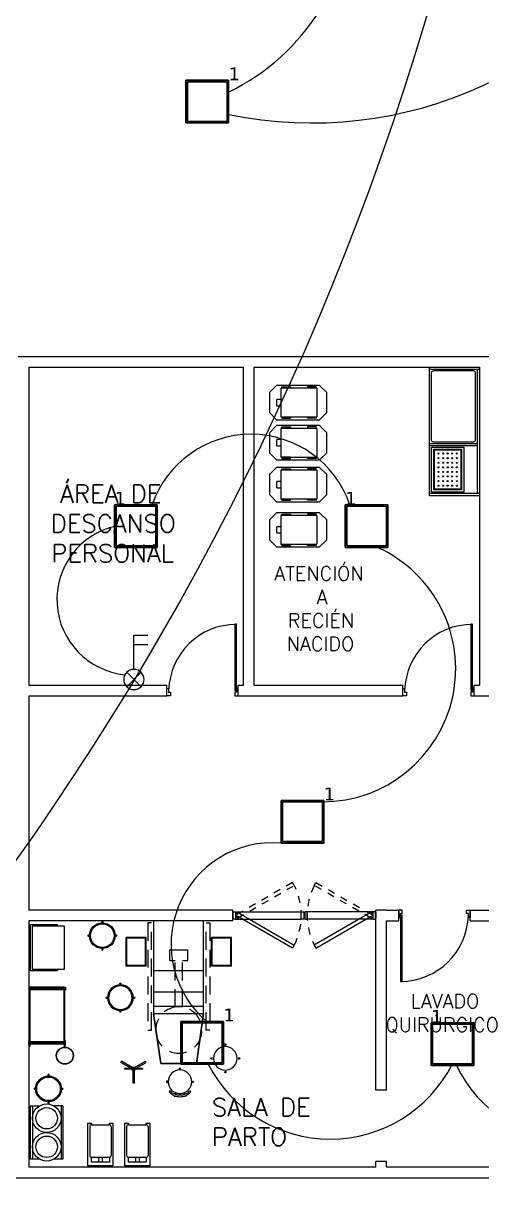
# Model space of a CAD drawing. Header units: metres. Extents: x -39 to 21688, y -24 to 9022.
# Drawn here: x 55.44 to 61.84, y -0.29 to 16.16 of the extents above; entities that cross this region are included whole.
import ezdxf

# ---------------------------------------------------------------- set-up
doc = ezdxf.new("R2010")
doc.units = ezdxf.units.M
doc.header["$MEASUREMENT"] = 0
for name, pattern in [('HIDDEN', [0.375, 0.25, -0.125]), ('HIDDEN2', [4.7625, 3.175, -1.5875]), ('HIDDEN4', [0.09375, 0.0625, -0.03125])]:
    doc.linetypes.add(name, pattern=pattern)
for name, color, linetype in [('AN-TEXTO', 3, 'Continuous'), ('AR-MOBILIRIO', 1, 'Continuous'), ('AR-MUROS', 6, 'Continuous'), ('AR-PUERTAS', 2, 'Continuous'), ('AR-VENTANAS', 2, 'Continuous'), ('E-quip', 2, 'Continuous'), ('MOBILIARIO', 42, 'Continuous'), ('PISOS', 1, 'Continuous')]:
    doc.layers.add(name, color=color, linetype=linetype)
doc.layers.add('DLX_TERR_LUM', color=7, linetype='Continuous', true_color=0xffd400)
doc.layers.add('DLX_TERR_LUMKEY_IDX', color=7, linetype='Continuous', true_color=0x969696)
doc.styles.add('REGULAR-2.5', font='romans.shx', dxfattribs={"height": 2.5})
doc.styles.add('TableTextStyle', font='')
doc.styles.get('TableTextStyle').set_extended_font_data('VERDANA.TTF')

# ---------------------------------------------------------------- blocks, each defined once
blk = doc.blocks.new('BANCO')
for p, q in [((-0.077, 0.196), (-0.078, 0.2)), ((-0.061, 0.153), (-0.07, 0.177)), ((-0.052, 0.157), (-0.06, 0.18)), ((-0.01, 0.165), (-0.01, 0.19)), ((0.01, 0.165), (0.01, 0.19)), ((0.052, 0.157), (0.06, 0.18)), ((0.061, 0.153), (0.07, 0.177)), ((0.077, 0.196), (0.078, 0.2))]:
    blk.add_line(p, q)
blk.add_lwpolyline([(0.148, 0.148, -1), (0.134, 0.134, 0.414214), (-0.134, 0.134, -1), (-0.148, 0.148, -0.414214)], format="xyb", close=True)
for points in [[(-0.067, 0.199), (-0.069, 0.204)], [(0.067, 0.199), (0.069, 0.204)]]:
    blk.add_lwpolyline(points)
for points in [[(-0.165, -0.01), (-0.18, -0.01, -1), (-0.18, 0.01), (-0.165, 0.01)], [(0.165, -0.01), (0.18, -0.01, 1), (0.18, 0.01), (0.165, 0.01)], [(0.01, -0.165), (0.01, -0.18, -1), (-0.01, -0.18), (-0.01, -0.165)]]:
    blk.add_lwpolyline(points, format="xyb")
blk.add_circle((0, 0), 0.165)
for centre, start, end in [((-0.074, 0.202), 19.3489, 200.6511), ((0.074, 0.202), 339.3489, 160.6511)]:
    blk.add_arc(centre, 0.005, start, end)
blk = doc.blocks.new('A$C3A8F5B63')
at = {"layer": 'AR-MOBILIRIO', "linetype": 'HIDDEN'}
for p, q in [((0.421, 2.447, -0.799), (0.421, 0.947, -0.799)), ((0.471, 2.447, -0.799), (0.421, 2.447, -0.799)), ((0.471, 0.947, -0.799), (0.471, 2.447, -0.799)), ((1.235, 0.947, -0.799), (1.235, 2.447, -0.799)), ((1.235, 2.447, -0.799), (1.285, 2.447, -0.799)), ((1.285, 2.447, -0.799), (1.285, 0.947, -0.799)), ((0.728, 1.922, -0.799), (0.728, 2.072, -0.799)), ((0.978, 2.072, -0.799), (0.728, 2.072, -0.799)), ((0.978, 1.922, -0.799), (0.978, 2.072, -0.799)), ((0.803, 1.922, -0.799), (0.728, 1.922, -0.799)), ((0.803, 1.268, -0.799), (0.803, 1.922, -0.799)), ((0.978, 1.922, -0.799), (0.903, 1.922, -0.799)), ((0.903, 1.268, -0.799), (0.903, 1.922, -0.799)), ((0.421, 0.947, -0.799), (0.471, 0.947, -0.799)), ((1.285, 0.947, -0.799), (1.235, 0.947, -0.799))]:
    blk.add_line(p, q, dxfattribs=at)
at = {"layer": 'AR-MOBILIRIO'}
for p, q in [((0.117, 2.243, -0.799), (0.397, 2.243, -0.799)), ((0.117, 1.843, -0.799), (0.117, 2.243, -0.799)), ((0.127, 2.233, -0.799), (0.387, 2.233, -0.799)), ((0.127, 1.853, -0.799), (0.127, 2.233, -0.799)), ((0.387, 1.853, -0.799), (0.387, 2.233, -0.799)), ((0.397, 1.843, -0.799), (0.397, 2.243, -0.799)), ((1.309, 2.242, -0.799), (1.589, 2.242, -0.799)), ((1.309, 1.842, -0.799), (1.309, 2.242, -0.799)), ((1.319, 2.232, -0.799), (1.579, 2.232, -0.799)), ((1.319, 1.852, -0.799), (1.319, 2.232, -0.799)), ((1.579, 1.852, -0.799), (1.579, 2.232, -0.799)), ((1.589, 1.842, -0.799), (1.589, 2.242, -0.799)), ((0.117, 1.843, -0.799), (0.397, 1.843, -0.799)), ((0.127, 1.853, -0.799), (0.387, 1.853, -0.799)), ((1.309, 1.842, -0.799), (1.589, 1.842, -0.799)), ((1.319, 1.852, -0.799), (1.579, 1.852, -0.799)), ((0.506, 1.777, -0.799), (1.205, 1.777, -0.799)), ((1.662, 1.595, -0.799), (1.662, 1.58, -0.799)), ((1.677, 1.595, -0.799), (1.677, 1.58, -0.799)), ((0.506, 1.477, -0.799), (1.205, 1.477, -0.799)), ((1.489, 1.408, -0.799), (1.474, 1.408, -0.799)), ((1.489, 1.393, -0.799), (1.474, 1.393, -0.799)), ((1.864, 1.408, -0.799), (1.849, 1.408, -0.799)), ((1.864, 1.393, -0.799), (1.849, 1.393, -0.799)), ((0.506, 1.277, -0.799), (1.205, 1.277, -0.799)), ((1.662, 1.22, -0.799), (1.662, 1.205, -0.799)), ((1.677, 1.22, -0.799), (1.677, 1.205, -0.799)), ((0.195, 0.746, -0.799), (0.195, 0.731, -0.799)), ((0.21, 0.746, -0.799), (0.21, 0.731, -0.799)), ((0.023, 0.559, -0.799), (0.008, 0.559, -0.799)), ((0.023, 0.544, -0.799), (0.008, 0.544, -0.799)), ((0.397, 0.559, -0.799), (0.382, 0.559, -0.799)), ((0.397, 0.544, -0.799), (0.382, 0.544, -0.799)), ((1.309, 0.494), (1.319, 0.512)), ((1.46, 0.407), (1.309, 0.494)), ((1.47, 0.425), (1.319, 0.512)), ((1.505, 0.425), (1.655, 0.512)), ((1.515, 0.407), (1.665, 0.494)), ((1.665, 0.494), (1.655, 0.512)), ((0.195, 0.372, -0.799), (0.195, 0.357, -0.799)), ((0.21, 0.372, -0.799), (0.21, 0.357, -0.799)), ((1.362, 0.409), (1.612, 0.409)), ((1.362, 0.409), (1.362, 0.399)), ((1.362, 0.399), (1.612, 0.399)), ((1.47, 0.425), (1.46, 0.407)), ((1.46, 0.407), (1.477, 0.377)), ((1.47, 0.425), (1.505, 0.425)), ((1.497, 0.377), (1.477, 0.377)), ((1.477, 0.377), (1.477, 0.204)), ((1.497, 0.377), (1.515, 0.407)), ((1.497, 0.377), (1.497, 0.204)), ((1.505, 0.425), (1.515, 0.407)), ((1.612, 0.409), (1.612, 0.399)), ((1.477, 0.204), (1.497, 0.204))]:
    blk.add_line(p, q, dxfattribs=at)
for centre, radius in [((1.669, 1.4, -0.799), 0.18), ((1.669, 1.4, -0.799), 0.165), ((0.203, 0.551, -0.799), 0.165), ((1.487, 0.403), 0.01)]:
    blk.add_circle(centre, radius, dxfattribs=at)
at = {"layer": 'AR-MOBILIRIO', "linetype": 'HIDDEN'}
blk.add_circle((0.853, 0.947, -0.799), 0.325, dxfattribs=at)
at = {"layer": 'AR-MOBILIRIO'}
for centre, start, end in [((1.669, 1.595, -0.799), 358.8979, 181.1021), ((1.474, 1.4, -0.799), 88.8979, 271.1021), ((1.864, 1.4, -0.799), 268.8979, 91.1021), ((1.669, 1.205, -0.799), 178.8979, 1.1021), ((0.203, 0.746, -0.799), 358.8979, 181.1021), ((0.008, 0.551, -0.799), 88.8979, 271.1021), ((0.398, 0.551, -0.799), 268.8979, 91.1021), ((0.203, 0.356, -0.799), 178.8979, 1.1021)]:
    blk.add_arc(centre, 0.0075, start, end, dxfattribs=at)
for points in [[(1.205, 1.178), (0.506, 1.178), (0.506, 2.476), (1.205, 2.476)], [(0.606, 0.478, 0.499), (0.606, 0.478, 0.4), (0.506, 1.178), (0.506, 1.178, 0.1)], [(1.105, 0.478, 0.499), (1.105, 0.478, 0.4), (1.205, 1.178), (1.205, 1.178, 0.1)], [(1.105, 0.478, 0.499), (0.606, 0.478, 0.499), (0.606, 0.478, 0.4), (1.105, 0.478, 0.4)]]:
    blk.add_3dface(points, dxfattribs=at)
at = {"layer": 'AR-MOBILIRIO', "rotation": 180}
blk.add_blockref('BANCO', (0.837, 0.224, -0.799), dxfattribs=at)
blk = doc.blocks.new('A$C02926235')
at = {"layer": 'AR-MOBILIRIO'}
for p, q in [((1.02, 3.537), (1.02, 3.522)), ((1.035, 3.537), (1.035, 3.522)), ((0.848, 3.35), (0.832, 3.35)), ((0.848, 3.335), (0.832, 3.335)), ((1.222, 3.35), (1.207, 3.35)), ((1.222, 3.335), (1.207, 3.335)), ((1.02, 3.162), (1.02, 3.147)), ((1.035, 3.162), (1.035, 3.147)), ((0.49, 2.623), (0.02, 2.623)), ((0.49, 2.613), (0.02, 2.613)), ((0.49, 1.833), (0.02, 1.833)), ((0.49, 1.823), (0.02, 1.823)), ((0.266, 1.393), (0.266, 1.378)), ((0.281, 1.393), (0.281, 1.378)), ((0.079, 1.206), (0.094, 1.206)), ((0.079, 1.191), (0.094, 1.191)), ((0.454, 1.206), (0.469, 1.206)), ((0.454, 1.191), (0.469, 1.191)), ((0.266, 1.019), (0.266, 1.004)), ((0.281, 1.019), (0.281, 1.004)), ((0.049, 0.962), (0.049, 0.212)), ((0.474, 0.962), (0.346, 0.962)), ((0.449, 0.962), (0.449, 0.212)), ((0.474, 0.962), (0.474, 0.212)), ((1.15, 0.67), (1.15, 0.265)), ((1.666, 0.67), (1.666, 0.265)), ((0.474, 0.212), (0.346, 0.212)), ((0.975, 0.24), (0.975, 0.17)), ((1.025, 0.24), (1.025, 0.17)), ((1.491, 0.24), (1.491, 0.17)), ((1.541, 0.24), (1.541, 0.17))]:
    blk.add_line(p, q, dxfattribs=at)
for points in [[(0.397, 2.873), (0.397, 2.848), (0.022, 2.848), (0.022, 3.498), (0.397, 3.498), (0.397, 3.473)], [(0, 2.578), (0.01, 2.578), (0.01, 2.598), (0.02, 2.598), (0.02, 2.623), (0, 2.623), (0, 2.578)], [(0.51, 2.578), (0.5, 2.578), (0.5, 2.598), (0.49, 2.598), (0.49, 2.623), (0.51, 2.623), (0.51, 2.578)], [(0, 1.868), (0.01, 1.868), (0.01, 1.848), (0.02, 1.848), (0.02, 1.813), (0, 1.813), (0, 1.868)], [(0.015, 1.813), (0.015, 1.793), (0.005, 1.793), (0.005, 1.813)], [(0.51, 1.868), (0.5, 1.868), (0.5, 1.848), (0.49, 1.848), (0.49, 1.813), (0.51, 1.813), (0.51, 1.868)], [(0.495, 1.813), (0.495, 1.793), (0.505, 1.793), (0.505, 1.813)], [(0.152, 0.212), (0.024, 0.212), (0.024, 0.962), (0.152, 0.962)]]:
    blk.add_lwpolyline(points, dxfattribs=at)
for points in [[(0.047, 3.473), (0.047, 2.873), (0.497, 2.873), (0.497, 3.473)], [(0.01, 2.598), (0.5, 2.598), (0.5, 1.848), (0.01, 1.848)], [(0.02, 2.588), (0.49, 2.588), (0.49, 1.858), (0.02, 1.858)], [(0.825, 0.12), (0.825, 0.72), (0.875, 0.72), (0.875, 0.695), (1.125, 0.695), (1.125, 0.72), (1.175, 0.72), (1.175, 0.12)], [(1.341, 0.12), (1.341, 0.72), (1.391, 0.72), (1.391, 0.695), (1.641, 0.695), (1.641, 0.72), (1.691, 0.72), (1.691, 0.12)], [(0.875, 0.17), (0.875, 0.24), (1.125, 0.24), (1.125, 0.17)], [(1.391, 0.17), (1.391, 0.24), (1.641, 0.24), (1.641, 0.17)]]:
    blk.add_lwpolyline(points, close=True, dxfattribs=at)
for points in [[(0.875, 0.695, 0.414214), (0.85, 0.67), (0.85, 0.265, 0.414214), (0.875, 0.24)], [(1.391, 0.695, 0.414214), (1.366, 0.67), (1.366, 0.265, 0.414214), (1.391, 0.24)]]:
    blk.add_lwpolyline(points, format="xyb", dxfattribs=at)
for centre, radius in [((1.027, 3.342), 0.18), ((1.027, 3.342), 0.165), ((0.503, 1.663), 0.12), ((0.503, 1.663), 0.115), ((0.274, 1.198), 0.18), ((0.274, 1.198), 0.165), ((0.249, 0.787), 0.2), ((0.249, 0.787), 0.15), ((0.249, 0.387), 0.2), ((0.249, 0.387), 0.15)]:
    blk.add_circle(centre, radius, dxfattribs=at)
for centre, radius, start, end in [((1.027, 3.537), 0.0075, 358.8979, 181.1021), ((0.832, 3.342), 0.0075, 88.8979, 271.1021), ((1.222, 3.342), 0.0075, 268.8979, 91.1021), ((1.027, 3.147), 0.0075, 178.8979, 1.1021), ((0.274, 1.393), 0.0075, 358.8979, 181.1021), ((0.079, 1.198), 0.0075, 88.8979, 271.1021), ((0.469, 1.198), 0.0075, 268.8979, 91.1021), ((0.274, 1.003), 0.0075, 178.8979, 1.1021), ((1.125, 0.67), 0.025, 0, 90), ((1.641, 0.67), 0.025, 0, 90), ((1.125, 0.265), 0.025, 270, 0), ((1.641, 0.265), 0.025, 270, 0)]:
    blk.add_arc(centre, radius, start, end, dxfattribs=at)
blk = doc.blocks.new('AR-PUERTA 1')
at = {"layer": 'AR-PUERTAS', "linetype": 'Continuous'}
for points in [[(0.954, 0.033), (0.954, 0.958), (0.929, 0.958), (0.929, 0.033)], [(0.004, 0.058), (0.004, 0.008), (0.029, 0.008), (0.029, -0.042), (-0.021, -0.042), (-0.021, 0.058)], [(0.929, 0.008), (0.929, -0.042), (0.979, -0.042), (0.979, 0.058), (0.954, 0.058), (0.954, 0.008)]]:
    blk.add_lwpolyline(points, close=True, dxfattribs=at)
blk.add_arc((0.954, 0.008), 0.949, 89.9989, 178.4932, dxfattribs=at)
blk = doc.blocks.new('A$C50123A65')
at = {"layer": 'AR-MOBILIRIO', "linetype": 'Continuous'}
for p, q in [((0.1, 0.48), (0, 0.38)), ((0, 0.1), (0, 0.38)), ((0.1, 0.48), (0.7, 0.48)), ((0.136, 0.44), (0.136, 0.04)), ((0.136, 0.44), (0.64, 0.44)), ((0.136, 0.38), (0.136, 0.1)), ((0.148, 0.46), (0.268, 0.46)), ((0.148, 0.444), (0.148, 0.46)), ((0.268, 0.444), (0.148, 0.444)), ((0.268, 0.46), (0.268, 0.444)), ((0.628, 0.46), (0.508, 0.46)), ((0.508, 0.46), (0.508, 0.444)), ((0.508, 0.444), (0.628, 0.444)), ((0.628, 0.444), (0.628, 0.46)), ((0.64, 0.44), (0.64, 0.04)), ((0.8, 0.38), (0.7, 0.48)), ((0.8, 0.38), (0.8, 0.1)), ((0.64, 0.284), (0.696, 0.284)), ((0.696, 0.196), (0.64, 0.196)), ((0.696, 0.196), (0.696, 0.284)), ((0.1, 0), (0, 0.1)), ((0.64, 0.04), (0.136, 0.04)), ((0.268, 0.036), (0.148, 0.036)), ((0.148, 0.036), (0.148, 0.02)), ((0.148, 0.02), (0.268, 0.02)), ((0.268, 0.02), (0.268, 0.036)), ((0.508, 0.036), (0.628, 0.036)), ((0.508, 0.02), (0.508, 0.036)), ((0.628, 0.02), (0.508, 0.02)), ((0.628, 0.036), (0.628, 0.02)), ((0.8, 0.1), (0.7, 0)), ((0.7, 0), (0.1, 0))]:
    blk.add_line(p, q, dxfattribs=at)
blk = doc.blocks.new('A$C23982E2D')
at = {"layer": 'MOBILIARIO'}
for p, q in [((0, 1.77), (0.7, 1.77)), ((0.03, 0.03), (0.03, 1.77)), ((0.7, 1.1), (0.03, 1.1)), ((0.7, 1.07), (0.03, 1.07)), ((0.7, 0.03), (0, 0.03))]:
    blk.add_line(p, q, dxfattribs=at)
for points in [[(0, 0), (0, 1.8), (0.7, 1.8), (0.7, 0)], [(0.22, 1.75), (0.67, 1.75), (0.67, 1.12), (0.22, 1.12)], [(0.64, 1.15), (0.25, 1.15), (0.25, 1.72), (0.64, 1.72)], [(0.63, 1.16), (0.26, 1.16), (0.26, 1.71), (0.63, 1.71)]]:
    blk.add_lwpolyline(points, close=True, dxfattribs=at)
blk.add_lwpolyline([(0.671, 0.08, -0.414214), (0.641, 0.05), (0.09, 0.05, -0.414214), (0.06, 0.08), (0.06, 1.02, -0.414214), (0.09, 1.05), (0.641, 1.05, -0.414214), (0.671, 1.02)], format="xyb", close=True, dxfattribs=at)
for centre in [(0.317, 1.66), (0.381, 1.66), (0.445, 1.66), (0.509, 1.66), (0.573, 1.66), (0.317, 1.596), (0.317, 1.531), (0.381, 1.596), (0.381, 1.531), (0.445, 1.596), (0.445, 1.531), (0.509, 1.596), (0.509, 1.531), (0.573, 1.596), (0.573, 1.531), (0.317, 1.467), (0.317, 1.403), (0.317, 1.339), (0.381, 1.467), (0.381, 1.403), (0.381, 1.339), (0.445, 1.467), (0.445, 1.403), (0.445, 1.339), (0.509, 1.467), (0.509, 1.403), (0.509, 1.339), (0.573, 1.467), (0.573, 1.403), (0.573, 1.339), (0.317, 1.275), (0.317, 1.21), (0.381, 1.275), (0.381, 1.21), (0.445, 1.275), (0.445, 1.21), (0.509, 1.275), (0.509, 1.21), (0.573, 1.275), (0.573, 1.21)]:
    blk.add_circle(centre, 0.0075, dxfattribs=at)
blk = doc.blocks.new('AR-PUERTA DE DOBLE BATEO')
at = {"layer": 'AR-PUERTAS', "linetype": 'HIDDEN2'}
for p, q in [((-0.05, 0.953), (-0.05, 0.035)), ((0.05, 0.953), (0.05, 0.035)), ((-0.05, -0.965), (-0.05, -0.047)), ((0.05, -0.965), (0.05, -0.047))]:
    blk.add_line(p, q, dxfattribs=at)
at = {"layer": 'AR-PUERTAS'}
for points in [[(0.05, 0.988), (-0.05, 0.988), (-0.05, 0.953), (0.05, 0.953)], [(-0.04, 0.988), (-0.04, 0.994), (0.04, 0.994), (0.04, 0.988)], [(0.456, 0.158), (-0.002, 0.953), (-0.044, 0.929), (0.415, 0.134)], [(0.05, 0.035), (-0.05, 0.035), (-0.05, 0), (0.05, 0)], [(-0.04, -0.006), (-0.04, 0), (0.04, 0), (0.04, -0.006)], [(0.05, -0.047), (-0.05, -0.047), (-0.05, -0.012), (0.05, -0.012)], [(0.456, -0.17), (-0.002, -0.965), (-0.044, -0.941), (0.415, -0.146)], [(-0.04, -0.006), (-0.04, -0.012), (0.04, -0.012), (0.04, -0.006)], [(0.05, -1), (-0.05, -1), (-0.05, -0.965), (0.05, -0.965)], [(-0.04, -1), (-0.04, -1.006), (0.04, -1.006), (0.04, -1)]]:
    blk.add_lwpolyline(points, close=True, dxfattribs=at)
at = {"layer": 'AR-PUERTAS', "color": 1, "linetype": 'HIDDEN4'}
for points in [[(-0.461, 0.158), (-0.002, 0.953), (0.039, 0.929), (-0.42, 0.134)], [(-0.461, -0.17), (-0.002, -0.965), (0.039, -0.941), (-0.42, -0.146)]]:
    blk.add_lwpolyline(points, close=True, dxfattribs=at)
for centre, start, end in [((-0.002, 0.963), 243.6523, 296.3478), ((-0.002, -0.975), 63.6523, 116.3478)]:
    blk.add_arc(centre, 0.928, start, end, dxfattribs=at)
blk = doc.blocks.new('2P+LAMP')
at = {"ltscale": 8}
for p, q in [((0, 5.99), (0, 26.17)), ((0, 26.17), (8.22, 26.17)), ((0, 20.59), (8.22, 20.59)), ((-4.23, 4.23), (4.23, -4.23)), ((4.23, 4.23), (-4.23, -4.23))]:
    blk.add_line(p, q, dxfattribs=at)
blk.add_ellipse((0, 0), major_axis=(-4.23, 4.23), ratio=1, start_param=3.926991, end_param=10.210176, dxfattribs=at)

msp = doc.modelspace()

# ---------------------------------------------------------------- linework, layer by layer
at = {"layer": 'AR-MUROS'}
msp.add_line((55.36076, 11.5001), (62.45866, 11.5001), dxfattribs=at)
for points in [[(93.9396, 56.44698), (93.9396, 16.81643), (93.9396, 0.00044), (6, 0), (0, 0), (0, 12.40006), (0.15, 12.40006), (0.15, 11.5001)], [(55.51076, 11.3501), (58.51076, 11.3501)], [(55.51076, 11.3501), (55.51076, 6.90025)], [(58.51076, 6.90025), (58.51076, 11.3501)], [(58.66076, 11.3501), (61.81076, 11.3501)], [(58.66076, 6.90025), (58.66076, 11.3501)], [(61.81076, 11.3501), (61.81076, 6.90025)], [(55.51076, 6.90025), (57.43875, 6.90025)], [(55.51076, 6.75025), (55.51076, 3.75025)], [(55.51076, 6.75025), (57.43875, 6.75025)], [(57.43875, 6.75025), (57.43875, 6.90025)], [(58.43875, 6.90025), (58.51076, 6.90025)], [(58.43875, 6.75025), (58.43875, 6.90025)], [(58.43875, 6.75025), (60.73847, 6.75025)], [(58.66076, 6.90025), (60.73847, 6.90025)], [(60.73847, 6.75025), (60.73847, 6.90025)], [(61.73847, 6.90025), (61.81076, 6.90025)], [(61.73847, 6.75025), (61.73847, 6.90025)], [(61.73847, 6.75025), (63.37824, 6.75025)], [(58.36076, 3.75025), (55.51076, 3.75025)], [(58.36076, 3.60025), (58.36076, 3.75025)], [(60.51076, 3.75025), (60.36076, 3.75025)], [(60.36076, 3.60025), (60.36076, 3.75025)], [(60.51076, 3.75025), (60.68123, 3.75025)], [(60.68123, 3.60025), (60.68123, 3.75025)], [(61.68123, 3.75025), (62.51076, 3.75025)], [(61.68123, 3.60025), (61.68123, 3.75025)], [(55.51076, 3.60025), (55.51076, 0.15025)], [(58.36076, 3.60025), (55.51076, 3.60025)], [(60.36076, 1.23179), (60.36076, 3.60025)], [(60.51076, 1.23179), (60.51076, 3.60025)], [(60.51076, 3.60025), (60.68123, 3.60025)], [(61.68123, 3.60025), (62.36076, 3.60025), (62.36078, 0.15028)], [(60.51076, 1.23179), (60.36076, 1.23179)], [(60.36076, 0.15025), (60.36076, 0.23179)], [(60.51076, 0.23179), (60.36076, 0.23179)], [(60.51076, 0.15025), (60.51076, 0.23179)], [(60.36076, 0.15027), (55.51076, 0.15025)], [(62.36078, 0.15028), (60.51076, 0.15027)]]:
    msp.add_lwpolyline(points, dxfattribs=at)
at = {"layer": 'AR-PUERTAS'}
for centre in [(74.88973, 28.38769), (22.62406, 27.62249)]:
    msp.add_circle(centre, 40.08066, dxfattribs=at)
at = {"layer": 'AR-VENTANAS'}
for centre, radius, start, end in [((56.93807, 18.00136), 3.11787, 295.969345, 64.030655), ((59.46433, 20.52642), 5.76023, 258.372365, 330.348724), ((58.6171, 8.94784), 1.46178, 19.003555, 160.996445), ((56.95841, 8.09505), 1.0555, 102.548366, 264.291937), ((59.61451, 7.12957), 1.86382, 269.98343, 65.593998), ((58.92129, 3.27097), 1.42248, 85.33564, 230.623015), ((59.72508, 2.4583), 1.91247, 206.853709, 333.230592), ((63.15397, 2.37004), 1.84517, 205.457133, 335.410894)]:
    msp.add_arc(centre, radius, start, end, dxfattribs=at)
at = {"layer": 'DLX_TERR_LUM'}
for points in [[(58.30336, 15.36354, 0), (57.70636, 15.36354, 0)], [(57.70636, 15.36354, 0), (57.70636, 15.36354, 0)], [(57.70636, 15.36354, 0), (58.30336, 15.36354, 0)], [(57.70636, 15.36354, 0), (57.70636, 14.76654, 0)], [(57.70636, 14.76654, 0), (57.70636, 15.36354, 0)], [(57.70636, 15.36354, 0), (57.70636, 15.36354, 0)], [(57.70636, 14.76654, 0), (57.70636, 15.36354, 0)], [(57.70636, 15.36354, 0), (58.30336, 15.36354, 0)], [(58.30336, 15.36354, 0), (57.70636, 15.36354, 0)], [(57.70636, 15.36354, 0), (57.70636, 14.76654, 0)], [(58.28336, 15.34354, 0), (57.72636, 15.34354, 0)], [(57.72636, 15.34354, 0), (57.72636, 14.78654, 0)], [(57.72636, 14.78654, 0), (57.72636, 15.34354, 0)], [(57.72636, 15.34354, 0), (58.28336, 15.34354, 0)], [(58.28336, 14.78654, 0), (58.28336, 15.34354, 0)], [(58.28336, 15.34354, 0), (58.28336, 14.78654, 0)], [(58.30336, 14.76654, 0), (58.30336, 15.36354, 0)], [(58.30336, 15.36354, 0), (58.30336, 15.36354, 0)], [(58.30336, 15.36354, 0), (58.30336, 14.76654, 0)], [(58.30336, 15.36354, 0), (58.30336, 15.36354, 0)], [(58.30336, 15.36354, 0), (58.30336, 14.76654, 0)], [(58.30336, 14.76654, 0), (58.30336, 15.36354, 0)], [(57.70636, 14.76654, 0), (57.70636, 14.76654, 0)], [(57.70636, 14.76654, 0), (58.30336, 14.76654, 0)], [(58.30336, 14.76654, 0), (57.70636, 14.76654, 0)], [(57.70636, 14.76654, 0), (57.70636, 14.76654, 0)], [(58.30336, 14.76654, 0), (57.70636, 14.76654, 0)], [(57.70636, 14.76654, 0), (58.30336, 14.76654, 0)], [(57.72636, 14.78654, 0), (58.28336, 14.78654, 0)], [(58.28336, 14.78654, 0), (57.72636, 14.78654, 0)], [(58.30336, 14.76654, 0), (58.30336, 14.76654, 0)], [(58.30336, 14.76654, 0), (58.30336, 14.76654, 0)], [(57.30608, 9.42383, 0), (56.70908, 9.42383, 0)], [(56.70908, 9.42383, 0), (56.70908, 9.42383, 0)], [(56.70908, 9.42383, 0), (57.30608, 9.42383, 0)], [(56.70908, 9.42383, 0), (56.70908, 8.82683, 0)], [(56.70908, 8.82683, 0), (56.70908, 9.42383, 0)], [(56.70908, 9.42383, 0), (56.70908, 9.42383, 0)], [(56.70908, 8.82683, 0), (56.70908, 9.42383, 0)], [(56.70908, 9.42383, 0), (57.30608, 9.42383, 0)], [(56.70908, 9.42383, 0), (56.70908, 8.82683, 0)], [(57.30608, 9.42383, 0), (56.70908, 9.42383, 0)], [(57.28608, 9.40383, 0), (56.72908, 9.40383, 0)], [(56.72908, 9.40383, 0), (56.72908, 8.84683, 0)], [(56.72908, 9.40383, 0), (57.28608, 9.40383, 0)], [(56.72908, 8.84683, 0), (56.72908, 9.40383, 0)], [(57.28608, 8.84683, 0), (57.28608, 9.40383, 0)], [(57.28608, 9.40383, 0), (57.28608, 8.84683, 0)], [(57.30608, 9.42383, 0), (57.30608, 9.42383, 0)], [(57.30608, 8.82683, 0), (57.30608, 9.42383, 0)], [(57.30608, 9.42383, 0), (57.30608, 9.42383, 0)], [(57.30608, 9.42383, 0), (57.30608, 8.82683, 0)], [(57.30608, 9.42383, 0), (57.30608, 8.82683, 0)], [(57.30608, 8.82683, 0), (57.30608, 9.42383, 0)], [(60.53108, 9.42383, 0), (59.93408, 9.42383, 0)], [(59.93408, 9.42383, 0), (59.93408, 9.42383, 0)], [(59.93408, 9.42383, 0), (60.53108, 9.42383, 0)], [(59.93408, 9.42383, 0), (59.93408, 8.82683, 0)], [(59.93408, 8.82683, 0), (59.93408, 9.42383, 0)], [(59.93408, 9.42383, 0), (59.93408, 9.42383, 0)], [(59.93408, 8.82683, 0), (59.93408, 9.42383, 0)], [(59.93408, 9.42383, 0), (60.53108, 9.42383, 0)], [(59.93408, 9.42383, 0), (59.93408, 8.82683, 0)], [(60.53108, 9.42383, 0), (59.93408, 9.42383, 0)], [(60.51109, 9.40383, 0), (59.95408, 9.40383, 0)], [(59.95408, 9.40383, 0), (59.95408, 8.84683, 0)], [(59.95408, 9.40383, 0), (60.51109, 9.40383, 0)], [(59.95408, 8.84683, 0), (59.95408, 9.40383, 0)], [(60.51109, 8.84683, 0), (60.51109, 9.40383, 0)], [(60.51109, 9.40383, 0), (60.51109, 8.84683, 0)], [(60.53108, 9.42383, 0), (60.53108, 9.42383, 0)], [(60.53108, 8.82683, 0), (60.53108, 9.42383, 0)], [(60.53108, 9.42383, 0), (60.53108, 9.42383, 0)], [(60.53108, 9.42383, 0), (60.53108, 8.82683, 0)], [(60.53108, 9.42383, 0), (60.53108, 8.82683, 0)], [(60.53108, 8.82683, 0), (60.53108, 9.42383, 0)], [(56.70908, 8.82683, 0), (56.70908, 8.82683, 0)], [(56.70908, 8.82683, 0), (57.30608, 8.82683, 0)], [(57.30608, 8.82683, 0), (56.70908, 8.82683, 0)], [(56.70908, 8.82683, 0), (56.70908, 8.82683, 0)], [(57.30608, 8.82683, 0), (56.70908, 8.82683, 0)], [(56.70908, 8.82683, 0), (57.30608, 8.82683, 0)], [(56.72908, 8.84683, 0), (57.28608, 8.84683, 0)], [(57.28608, 8.84683, 0), (56.72908, 8.84683, 0)], [(57.30608, 8.82683, 0), (57.30608, 8.82683, 0)], [(57.30608, 8.82683, 0), (57.30608, 8.82683, 0)], [(59.93408, 8.82683, 0), (59.93408, 8.82683, 0)], [(59.93408, 8.82683, 0), (60.53108, 8.82683, 0)], [(60.53108, 8.82683, 0), (59.93408, 8.82683, 0)], [(59.93408, 8.82683, 0), (59.93408, 8.82683, 0)], [(60.53108, 8.82683, 0), (59.93408, 8.82683, 0)], [(59.93408, 8.82683, 0), (60.53108, 8.82683, 0)], [(59.95408, 8.84683, 0), (60.51109, 8.84683, 0)], [(60.51109, 8.84683, 0), (59.95408, 8.84683, 0)], [(60.53108, 8.82683, 0), (60.53108, 8.82683, 0)], [(60.53108, 8.82683, 0), (60.53108, 8.82683, 0)], [(59.03696, 5.28575, 0), (59.03696, 4.68875, 0)], [(59.03696, 4.68875, 0), (59.03696, 5.28575, 0)], [(59.03696, 5.28575, 0), (59.03696, 5.28575, 0)], [(59.63396, 5.28575, 0), (59.03696, 5.28575, 0)], [(59.03696, 5.28575, 0), (59.03696, 5.28575, 0)], [(59.03696, 5.28575, 0), (59.63396, 5.28575, 0)], [(59.03696, 5.28575, 0), (59.63396, 5.28575, 0)], [(59.03696, 4.68875, 0), (59.03696, 5.28575, 0)], [(59.63396, 5.28575, 0), (59.03696, 5.28575, 0)], [(59.03696, 5.28575, 0), (59.03696, 4.68875, 0)], [(59.05696, 5.26575, 0), (59.05696, 4.70875, 0)], [(59.61397, 5.26575, 0), (59.05696, 5.26575, 0)], [(59.05696, 4.70875, 0), (59.05696, 5.26575, 0)], [(59.05696, 5.26575, 0), (59.61397, 5.26575, 0)], [(59.61397, 4.70875, 0), (59.61397, 5.26575, 0)], [(59.61397, 5.26575, 0), (59.61397, 4.70875, 0)], [(59.63396, 4.68875, 0), (59.63396, 5.28575, 0)], [(59.63396, 5.28575, 0), (59.63396, 5.28575, 0)], [(59.63396, 5.28575, 0), (59.63396, 4.68875, 0)], [(59.63396, 5.28575, 0), (59.63396, 5.28575, 0)], [(59.63396, 5.28575, 0), (59.63396, 4.68875, 0)], [(59.63396, 4.68875, 0), (59.63396, 5.28575, 0)], [(59.03696, 4.68875, 0), (59.03696, 4.68875, 0)], [(59.03696, 4.68875, 0), (59.63396, 4.68875, 0)], [(59.63396, 4.68875, 0), (59.03696, 4.68875, 0)], [(59.03696, 4.68875, 0), (59.03696, 4.68875, 0)], [(59.63396, 4.68875, 0), (59.03696, 4.68875, 0)], [(59.03696, 4.68875, 0), (59.63396, 4.68875, 0)], [(59.05696, 4.70875, 0), (59.61397, 4.70875, 0)], [(59.61397, 4.70875, 0), (59.05696, 4.70875, 0)], [(59.63396, 4.68875, 0), (59.63396, 4.68875, 0)], [(59.63396, 4.68875, 0), (59.63396, 4.68875, 0)], [(57.63408, 2.19141, 0), (57.63408, 1.59441, 0)], [(57.63408, 1.59441, 0), (57.63408, 2.19141, 0)], [(57.63408, 2.19141, 0), (57.63408, 2.19141, 0)], [(58.23108, 2.19141, 0), (57.63408, 2.19141, 0)], [(57.63408, 2.19141, 0), (57.63408, 2.19141, 0)], [(57.63408, 2.19141, 0), (58.23108, 2.19141, 0)], [(57.63408, 2.19141, 0), (58.23108, 2.19141, 0)], [(57.63408, 1.59441, 0), (57.63408, 2.19141, 0)], [(58.23108, 2.19141, 0), (57.63408, 2.19141, 0)], [(57.63408, 2.19141, 0), (57.63408, 1.59441, 0)], [(57.65408, 2.17141, 0), (57.65408, 1.61441, 0)], [(58.21108, 2.17141, 0), (57.65408, 2.17141, 0)], [(57.65408, 1.61441, 0), (57.65408, 2.17141, 0)], [(57.65408, 2.17141, 0), (58.21108, 2.17141, 0)], [(58.21108, 1.61441, 0), (58.21108, 2.17141, 0)], [(58.21108, 2.17141, 0), (58.21108, 1.61441, 0)], [(58.23108, 1.59441, 0), (58.23108, 2.19141, 0)], [(58.23108, 2.19141, 0), (58.23108, 2.19141, 0)], [(58.23108, 2.19141, 0), (58.23108, 1.59441, 0)], [(58.23108, 2.19141, 0), (58.23108, 2.19141, 0)], [(58.23108, 2.19141, 0), (58.23108, 1.59441, 0)], [(58.23108, 1.59441, 0), (58.23108, 2.19141, 0)], [(61.73109, 2.17392, 0), (61.13409, 2.17392, 0)], [(61.13409, 2.17392, 0), (61.13409, 2.17392, 0)], [(61.13409, 2.17392, 0), (61.73109, 2.17392, 0)], [(61.13409, 2.17392, 0), (61.13409, 1.57692, 0)], [(61.13409, 1.57692, 0), (61.13409, 2.17392, 0)], [(61.13409, 2.17392, 0), (61.13409, 2.17392, 0)], [(61.13409, 1.57692, 0), (61.13409, 2.17392, 0)], [(61.13409, 2.17392, 0), (61.73109, 2.17392, 0)], [(61.13409, 2.17392, 0), (61.13409, 1.57692, 0)], [(61.73109, 2.17392, 0), (61.13409, 2.17392, 0)], [(61.71109, 2.15392, 0), (61.15408, 2.15392, 0)], [(61.15408, 2.15392, 0), (61.15408, 1.59692, 0)], [(61.15408, 2.15392, 0), (61.71109, 2.15392, 0)], [(61.15408, 1.59692, 0), (61.15408, 2.15392, 0)], [(61.71109, 1.59692, 0), (61.71109, 2.15392, 0)], [(61.71109, 2.15392, 0), (61.71109, 1.59692, 0)], [(61.73109, 2.17392, 0), (61.73109, 2.17392, 0)], [(61.73109, 1.57692, 0), (61.73109, 2.17392, 0)], [(61.73109, 2.17392, 0), (61.73109, 2.17392, 0)], [(61.73109, 2.17392, 0), (61.73109, 1.57692, 0)], [(61.73109, 2.17392, 0), (61.73109, 1.57692, 0)], [(61.73109, 1.57692, 0), (61.73109, 2.17392, 0)], [(57.63408, 1.59441, 0), (57.63408, 1.59441, 0)], [(57.63408, 1.59441, 0), (58.23108, 1.59441, 0)], [(58.23108, 1.59441, 0), (57.63408, 1.59441, 0)], [(57.63408, 1.59441, 0), (57.63408, 1.59441, 0)], [(58.23108, 1.59441, 0), (57.63408, 1.59441, 0)], [(57.63408, 1.59441, 0), (58.23108, 1.59441, 0)], [(57.65408, 1.61441, 0), (58.21108, 1.61441, 0)], [(58.21108, 1.61441, 0), (57.65408, 1.61441, 0)], [(58.23108, 1.59441, 0), (58.23108, 1.59441, 0)], [(58.23108, 1.59441, 0), (58.23108, 1.59441, 0)], [(61.13409, 1.57692, 0), (61.13409, 1.57692, 0)], [(61.13409, 1.57692, 0), (61.73109, 1.57692, 0)], [(61.73109, 1.57692, 0), (61.13409, 1.57692, 0)], [(61.13409, 1.57692, 0), (61.13409, 1.57692, 0)], [(61.73109, 1.57692, 0), (61.13409, 1.57692, 0)], [(61.13409, 1.57692, 0), (61.73109, 1.57692, 0)], [(61.15408, 1.59692, 0), (61.71109, 1.59692, 0)], [(61.71109, 1.59692, 0), (61.15408, 1.59692, 0)], [(61.73109, 1.57692, 0), (61.73109, 1.57692, 0)], [(61.73109, 1.57692, 0), (61.73109, 1.57692, 0)]]:
    msp.add_polyline3d(points, dxfattribs=at)

# ---------------------------------------------------------------- block references
at = {"layer": 'AR-MUROS'}
for p in [(57.45956, 6.79189), (60.75928, 6.79189)]:
    msp.add_blockref('AR-PUERTA 1', p, dxfattribs=at)
at = {"layer": 'AR-MUROS', "rotation": 180}
msp.add_blockref('AR-PUERTA 1', (61.66041, 3.70862), dxfattribs=at)
at = {"layer": 'AR-PUERTAS', "rotation": 270.0000135837768}
msp.add_blockref('AR-PUERTA DE DOBLE BATEO', (59.36684, 3.67525), dxfattribs=at)
at = {"layer": 'E-quip', "xscale": 0.02374750326240379, "yscale": 0.02374750326240379, "zscale": 0.02374750326240379}
msp.add_blockref('2P+LAMP', (56.97863, 6.97732), dxfattribs=at)
at = {"layer": 'MOBILIARIO', "rotation": 180.0000000000193}
msp.add_blockref('A$C23982E2D', (61.81076, 11.3501), dxfattribs=at)
at = {"layer": 'MOBILIARIO', "xscale": -1, "rotation": 359.999999999987}
for p in [(59.67435, 10.61361), (59.67435, 10.05135), (59.67435, 9.46612), (59.67435, 8.8321)]:
    msp.add_blockref('A$C50123A65', p, dxfattribs=at)
at = {"layer": 'PISOS'}
msp.add_blockref('A$C02926235', (55.51076, 0.05029), dxfattribs=at)
at = {"layer": 'PISOS', "xscale": -1}
msp.add_blockref('A$C3A8F5B63', (58.45971, 1.12396), dxfattribs=at)

# ---------------------------------------------------------------- texts
at = {"layer": 'AN-TEXTO', "attachment_point": 1, "style": 'REGULAR-2.5'}
for s, width, gutter_width, heights, insert, char_height in [('\\pi0.43796;ÁREA DE \\P\\pi0.307;DESCANSO\\P\\pi0.31296;PERSONAL', 2.4711489, 1.25, [0], (55.51076, 9.70207), 0.25), ('\\pi0.28253;ATENCIÓN\\P\\pi0.87272;A\\P\\pi0.46989;RECIÉN \\P\\pi0.45584;NACIDO', 1.8953262, 0.98365, [1.34066], (58.66076, 8.55795), 0.1967294), ('\\pi0.03417;LAVADO\\P\\pi-0.31713;QUIRÚRGICO', 1.0707216, 0.98365, [0], (60.81443, 2.5727), 0.1967294), ('SALA DE\\PPARTO', 1.7050827, 1.25, [0], (58.06999, 1.11759), 0.25)]:
    msp.add_mtext_dynamic_manual_height_columns(s, width=width, gutter_width=gutter_width, heights=heights, dxfattribs=dict(at, insert=insert, char_height=char_height))
at = {"layer": 'DLX_TERR_LUMKEY_IDX', "style": 'TableTextStyle'}
for p in [(58.30336, 15.36354), (56.70908, 9.42383), (59.93408, 9.42383), (59.63397, 5.28575), (58.23108, 2.19141), (61.13408, 2.17392)]:
    msp.add_text('1', height=0.18, dxfattribs=at).set_placement(p)

doc.saveas('drawing.dxf')
